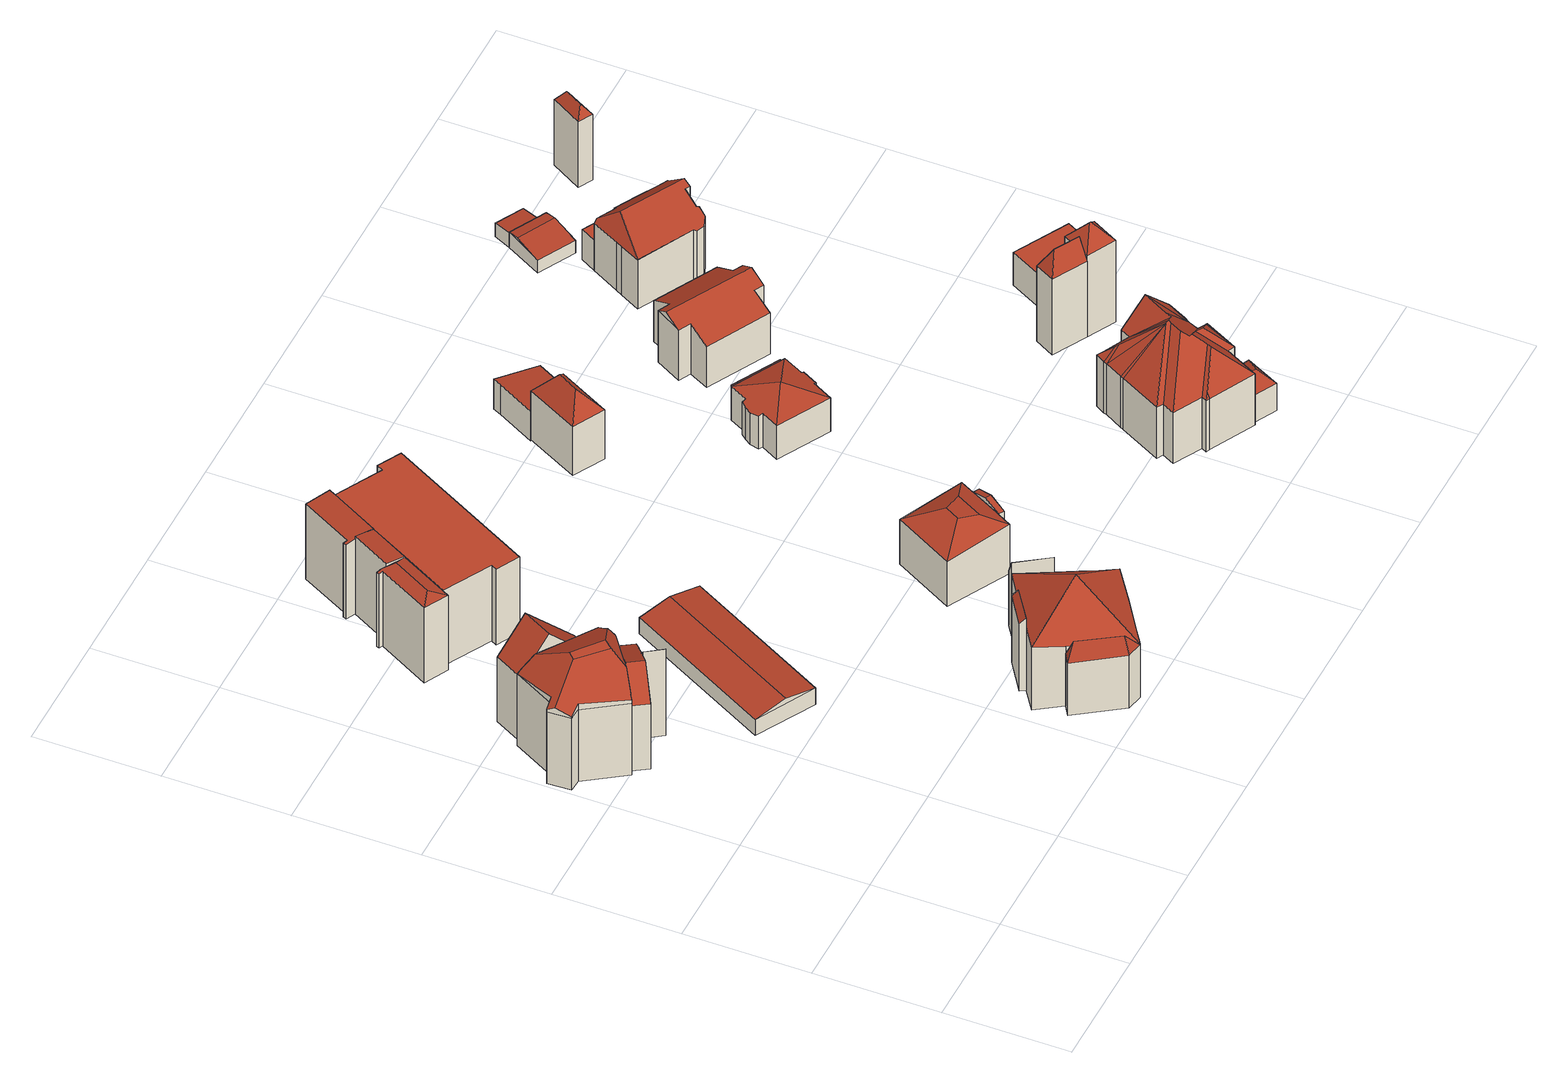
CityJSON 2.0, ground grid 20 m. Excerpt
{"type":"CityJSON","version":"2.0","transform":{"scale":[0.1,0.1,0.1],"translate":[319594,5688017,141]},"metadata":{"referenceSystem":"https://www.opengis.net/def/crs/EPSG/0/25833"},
"CityObjects":{
"building1":{"type":"Building","attributes":{"Gemeindeschluessel":14713000,"Geometrietyp2DReferenz":"3000","function":"31001_9998","roofType":"9999"},"children":["building1-1","building1-2","building1-3","building1-4"]},
"building1-1":{"type":"BuildingPart","attributes":{"Dachtyp_tdc":"tdcGableRoof","Dachneigung":28.12,"QualitaetDacherkennung":37,"Geometrietyp2DReferenz":"3000","roofType":"3100","measuredHeight":17},"parents":["building1"],"geometry":[{"type":"MultiSurface","lod":"2","boundaries":[[[0,1,2,3,4]],[[5,6,7,8]],[[6,9,10,7]],[[9,11,12,10]],[[11,13,14,12]],[[15,16,17,18]],[[16,0,4,17]],[[19,20,21,13,11,9]],[[9,6,5,22,1,0,16,15,23,24,19]],[[4,3,8,7,10,12,14,25,18,17]],[[22,2,1]],[[8,3,2,22,5]],[[26,20,19]],[[25,14,13,21,27]],[[27,21,20,26]],[[24,26,19]],[[25,27,23,15,18]],[[23,27,26,24]]],"semantics":{"surfaces":[{"type":"WallSurface"},{"type":"RoofSurface"},{"type":"GroundSurface"},{"type":"ClosureSurface"}],"values":[0,0,0,0,0,0,0,1,1,2,0,3,0,3,3,0,3,3]}}]},
"building1-2":{"type":"BuildingPart","attributes":{"Dachtyp_tdc":"tdcFreeFormRoof","Dachneigung":28.23,"QualitaetDacherkennung":19,"Geometrietyp2DReferenz":"3000","roofType":"5000","measuredHeight":18.06},"parents":["building1"],"geometry":[{"type":"MultiSurface","lod":"2","boundaries":[[[28,29,30,31]],[[29,32,33,30]],[[32,34,35,33]],[[34,36,37,35]],[[36,38,39,40,37]],[[41,42,43,44,45]],[[42,46,47,43]],[[46,48,15,18,47]],[[49,50,51,14,13]],[[50,52,53,51]],[[52,28,31,53]],[[54,55,56,57,58,20,26,24,59]],[[57,60,61,62,63,64,65,66,58]],[[67,36,68,69,61,60,70,71]],[[56,55,72,73,74,75,71,70]],[[57,56,70,60]],[[41,73,72,42]],[[42,72,55,54,46]],[[29,62,61,69,32]],[[32,69,68,34]],[[34,68,36]],[[36,67,38]],[[49,66,65,50]],[[50,65,64,52]],[[52,64,63,28]],[[46,54,59,48]],[[28,63,62,29]],[[31,30,33,35,37,40,44,43,47,18,25,14,51,53]],[[45,76,41]],[[39,38,77]],[[45,44,40,39]],[[45,39,77,76]],[[23,15,48]],[[13,21,49]],[[14,25,27,21,13]],[[25,18,15,23,27]],[[38,67,71,75,77]],[[76,74,73,41]],[[77,75,74,76]],[[58,66,49,21,20]],[[24,23,48,59]],[[20,21,27,26]],[[26,27,23,24]]],"semantics":{"surfaces":[{"type":"WallSurface"},{"type":"RoofSurface"},{"type":"GroundSurface"},{"type":"ClosureSurface"}],"values":[0,0,0,0,0,0,0,0,0,0,0,1,1,1,1,1,0,0,0,0,0,0,0,0,0,0,0,2,0,0,3,3,0,0,3,3,0,0,3,0,0,3,3]}}]},
"building1-3":{"type":"BuildingPart","attributes":{"Dachtyp_tdc":"tdcGableRoof","Dachneigung":46.72,"QualitaetDacherkennung":52,"Geometrietyp2DReferenz":"3000","roofType":"3100","measuredHeight":17.95},"parents":["building1"],"geometry":[{"type":"MultiSurface","lod":"2","boundaries":[[[39,78,79,40]],[[78,80,81,79]],[[80,45,44,81]],[[80,78,82]],[[78,39,77,75,83,82]],[[45,80,82,83,74,76]],[[40,79,81,44]],[[40,44,45,39]],[[83,75,74]],[[76,77,39,45]],[[74,75,77,76]]],"semantics":{"surfaces":[{"type":"WallSurface"},{"type":"RoofSurface"},{"type":"GroundSurface"},{"type":"ClosureSurface"}],"values":[0,0,0,0,1,1,2,3,0,3,3]}}]},
"building1-4":{"type":"BuildingPart","attributes":{"Dachtyp_tdc":"tdcPolyFlatRoof","Dachneigung":49.06,"QualitaetDacherkennung":70,"Geometrietyp2DReferenz":"3000","roofType":"2100","measuredHeight":16.49},"parents":["building1"],"geometry":[{"type":"MultiSurface","lod":"2","boundaries":[[[2,84,4,3]],[[84,85,86,4]],[[85,87,88,86]],[[87,89,90,88]],[[89,91,92,90]],[[91,93,5,8,92]],[[91,89,87,85,84,2,22,93]],[[8,3,4,86,88,90,92]],[[22,5,93]],[[2,3,8,5,22]]],"semantics":{"surfaces":[{"type":"WallSurface"},{"type":"RoofSurface"},{"type":"GroundSurface"},{"type":"ClosureSurface"}],"values":[0,0,0,0,0,0,1,2,0,3]}}]},
"building2":{"type":"Building","attributes":{"Dachtyp_tdc":"tdcGableRoof","Gemeindeschluessel":14713000,"Dachneigung":10.82,"QualitaetDacherkennung":71,"Geometrietyp2DReferenz":"3000","function":"31001_9998","roofType":"3100","measuredHeight":4.13},"geometry":[{"type":"MultiSurface","lod":"2","boundaries":[[[94,95,96,97]],[[95,98,99,96]],[[98,100,101,99]],[[100,94,97,101]],[[98,95,102]],[[94,100,103]],[[95,94,103,102]],[[100,98,102,103]],[[97,96,99,101]]],"semantics":{"surfaces":[{"type":"WallSurface"},{"type":"RoofSurface"},{"type":"GroundSurface"}],"values":[0,0,0,0,0,0,1,1,2]}}]},
"building3":{"type":"Building","attributes":{"Gemeindeschluessel":14713000,"Geometrietyp2DReferenz":"3000","function":"31001_9998","roofType":"9999"},"children":["building3-1","building3-2","building3-3","building3-4"]},
"building3-1":{"type":"BuildingPart","attributes":{"Dachtyp_tdc":"tdcPolyFlatRoof","Dachneigung":43.83,"QualitaetDacherkennung":33,"Geometrietyp2DReferenz":"3000","roofType":"2100","measuredHeight":13.75},"parents":["building3"],"geometry":[{"type":"MultiSurface","lod":"2","boundaries":[[[104,105,106,107]],[[105,108,106]],[[109,110,111]],[[109,112,113,110]],[[112,104,107,113]],[[112,109,105,104]],[[107,106,110,113]],[[111,108,105,109]],[[111,110,106,108]]],"semantics":{"surfaces":[{"type":"WallSurface"},{"type":"RoofSurface"},{"type":"GroundSurface"},{"type":"ClosureSurface"}],"values":[0,0,0,0,0,1,2,0,3]}}]},
"building3-2":{"type":"BuildingPart","attributes":{"Dachtyp_tdc":"tdcFreeFormRoof","Dachneigung":72.01,"QualitaetDacherkennung":32,"Geometrietyp2DReferenz":"3000","roofType":"5000","measuredHeight":13.12},"parents":["building3"],"geometry":[{"type":"MultiSurface","lod":"2","boundaries":[[[114,115,116,117]],[[115,118,119,116]],[[118,120,121,119]],[[122,120,118]],[[123,122,118,115]],[[123,115,114]],[[122,123,114,120]],[[117,116,119,121]],[[117,121,120,114]]],"semantics":{"surfaces":[{"type":"WallSurface"},{"type":"RoofSurface"},{"type":"GroundSurface"},{"type":"ClosureSurface"}],"values":[0,0,0,1,1,1,1,2,3]}}]},
"building3-3":{"type":"BuildingPart","attributes":{"Dachtyp_tdc":"tdcPolyFlatRoof","Dachneigung":57.18,"QualitaetDacherkennung":39,"Geometrietyp2DReferenz":"3000","roofType":"2100","measuredHeight":14.16},"parents":["building3"],"geometry":[{"type":"MultiSurface","lod":"2","boundaries":[[[124,125,126,127]],[[125,128,129,130,126]],[[131,132,133,134]],[[132,124,127,133]],[[132,131,128,125,124]],[[127,126,130,134,133]],[[134,135,129,128,131]],[[134,130,129,135]]],"semantics":{"surfaces":[{"type":"WallSurface"},{"type":"RoofSurface"},{"type":"GroundSurface"},{"type":"ClosureSurface"}],"values":[0,0,0,0,1,2,0,3]}}]},
"building3-4":{"type":"BuildingPart","attributes":{"Dachtyp_tdc":"tdcTentRoof","Dachneigung":43.83,"QualitaetDacherkennung":35,"Geometrietyp2DReferenz":"3000","roofType":"3500","measuredHeight":17.61},"parents":["building3"],"geometry":[{"type":"MultiSurface","lod":"2","boundaries":[[[136,111,110,137]],[[108,135,134,106]],[[129,138,139,130]],[[138,140,141,139]],[[140,142,143,141]],[[142,144,145,143]],[[144,146,147,145]],[[146,148,114,117,147]],[[149,121,120]],[[149,136,137,121]],[[135,108,111,136,150]],[[142,140,138,129,135,150]],[[148,146,144,142,150]],[[136,149,148,150]],[[137,110,106,134,130,139,141,143,145,147,117,121]],[[106,110,111,108]],[[129,130,134,135]],[[120,114,148,149]],[[120,121,117,114]]],"semantics":{"surfaces":[{"type":"WallSurface"},{"type":"RoofSurface"},{"type":"GroundSurface"},{"type":"ClosureSurface"}],"values":[0,0,0,0,0,0,0,0,0,0,1,1,1,1,2,3,3,0,3]}}]},
"building4":{"type":"Building","attributes":{"Gemeindeschluessel":14713000,"Geometrietyp2DReferenz":"3000","function":"31001_9998","roofType":"9999"},"children":["building4-1","building4-2","building4-3","building4-4"]},
"building4-1":{"type":"BuildingPart","attributes":{"Dachtyp_tdc":"tdcPolyFlatRoof","Dachneigung":2.96,"QualitaetDacherkennung":41,"Geometrietyp2DReferenz":"3000","roofType":"2100","measuredHeight":14.5},"parents":["building4"],"geometry":[{"type":"MultiSurface","lod":"2","boundaries":[[[151,152,153,154]],[[152,155,156,153]],[[155,157,158,156]],[[157,159,160,158]],[[159,161,162,160]],[[161,163,164,162]],[[163,165,164]],[[161,159,157,155,152,151,166,167,163]],[[168,154,153,156,158,160,162,164]],[[167,169,165,163]],[[169,168,164,165]],[[166,169,167]],[[151,154,168,169,166]]],"semantics":{"surfaces":[{"type":"WallSurface"},{"type":"RoofSurface"},{"type":"GroundSurface"},{"type":"ClosureSurface"}],"values":[0,0,0,0,0,0,0,1,2,0,3,0,3]}}]},
"building4-2":{"type":"BuildingPart","attributes":{"Dachtyp_tdc":"tdcPolyFlatRoof","Dachneigung":6.62,"QualitaetDacherkennung":75,"Geometrietyp2DReferenz":"3000","roofType":"2100","measuredHeight":14.82},"parents":["building4"],"geometry":[{"type":"MultiSurface","lod":"2","boundaries":[[[170,171,151,154,172,173]],[[170,174,169,166,171]],[[154,168,175,172]],[[166,151,171]],[[169,168,154,151,166]],[[175,168,169,174,176]],[[173,176,174,170]],[[173,172,175,176]]],"semantics":{"surfaces":[{"type":"WallSurface"},{"type":"RoofSurface"},{"type":"GroundSurface"},{"type":"ClosureSurface"}],"values":[0,1,2,0,3,3,0,3]}}]},
"building4-3":{"type":"BuildingPart","attributes":{"Dachtyp_tdc":"tdcFreeFormRoof","Dachneigung":16.73,"QualitaetDacherkennung":30,"Geometrietyp2DReferenz":"3000","roofType":"5000","measuredHeight":14.9},"parents":["building4"],"geometry":[{"type":"MultiSurface","lod":"2","boundaries":[[[177,178,179,180]],[[178,181,182,179]],[[181,183,184,182]],[[183,185,186,184]],[[185,187,188,186]],[[187,173,172,188]],[[189,177,180,190]],[[176,173,187,191]],[[187,185,183,181,178,192,191]],[[178,177,192]],[[177,189,176,191,192]],[[180,179,182,184,186,188,172,175,190]],[[175,172,173,176]],[[175,176,189,190]]],"semantics":{"surfaces":[{"type":"WallSurface"},{"type":"RoofSurface"},{"type":"GroundSurface"},{"type":"ClosureSurface"}],"values":[0,0,0,0,0,0,0,1,1,1,1,2,3,3]}}]},
"building4-4":{"type":"BuildingPart","attributes":{"Dachtyp_tdc":"tdcPolyFlatRoof","Dachneigung":0,"QualitaetDacherkennung":49,"Geometrietyp2DReferenz":"3000","roofType":"1000","measuredHeight":14.42},"parents":["building4"],"geometry":[{"type":"MultiSurface","lod":"2","boundaries":[[[165,193,194,164]],[[193,195,196,194]],[[195,197,198,196]],[[197,199,200,198]],[[199,201,202,200]],[[201,203,204,202]],[[203,205,189,190,204]],[[169,174,205,203,201,199,197,195,193,165]],[[164,194,196,198,200,202,204,190,175,168]],[[176,189,205,174]],[[168,175,176,174,169]],[[176,175,190,189]],[[164,168,169,165]]],"semantics":{"surfaces":[{"type":"WallSurface"},{"type":"RoofSurface"},{"type":"GroundSurface"},{"type":"ClosureSurface"}],"values":[0,0,0,0,0,0,0,1,2,0,3,3,3]}}]},
"building5":{"type":"Building","attributes":{"Gemeindeschluessel":14713000,"Geometrietyp2DReferenz":"3000","function":"31001_9998","roofType":"9999"},"children":["building5-1","building5-2"]},
"building5-1":{"type":"BuildingPart","attributes":{"Dachtyp_tdc":"tdcCutTentRoof","Dachneigung":24.91,"QualitaetDacherkennung":54,"Geometrietyp2DReferenz":"3000","roofType":"9999","measuredHeight":10.96},"parents":["building5"],"geometry":[{"type":"MultiSurface","lod":"2","boundaries":[[[206,207,208,209]],[[207,210,211,208]],[[210,212,213,211]],[[214,215,216,217]],[[215,206,209,216]],[[215,214,212,210,218,219]],[[206,215,219,220]],[[207,206,220,221]],[[210,207,221,218]],[[221,220,219,218]],[[209,208,211,213,217,216]],[[214,217,213,212]]],"semantics":{"surfaces":[{"type":"WallSurface"},{"type":"RoofSurface"},{"type":"GroundSurface"},{"type":"ClosureSurface"}],"values":[0,0,0,0,0,1,1,1,1,1,2,3]}}]},
"building5-2":{"type":"BuildingPart","attributes":{"Dachtyp_tdc":"tdcGableRoof","Dachneigung":18.18,"QualitaetDacherkennung":56,"Geometrietyp2DReferenz":"3000","roofType":"3100","measuredHeight":10.45},"parents":["building5"],"geometry":[{"type":"MultiSurface","lod":"2","boundaries":[[[222,223,224,213,212]],[[223,225,226,224]],[[225,227,214,217,226]],[[225,223,228]],[[222,227,229]],[[223,222,229,228]],[[227,225,228,229]],[[213,224,226,217]],[[212,214,227,222]],[[212,213,217,214]]],"semantics":{"surfaces":[{"type":"WallSurface"},{"type":"RoofSurface"},{"type":"GroundSurface"},{"type":"ClosureSurface"}],"values":[0,0,0,0,0,1,1,2,0,3]}}]},
"building6":{"type":"Building","attributes":{"Dachtyp_tdc":"tdcFreeFormRoof","Gemeindeschluessel":14713000,"Dachneigung":51.66,"QualitaetDacherkennung":2,"Geometrietyp2DReferenz":"3000","function":"31001_9998","roofType":"5000","measuredHeight":12.93},"geometry":[{"type":"MultiSurface","lod":"2","boundaries":[[[230,231,232,233]],[[231,234,235,232]],[[234,236,237,235]],[[236,230,233,237]],[[238,239,236,234]],[[238,234,231]],[[239,238,231,230]],[[239,230,236]],[[233,232,235,237]]],"semantics":{"surfaces":[{"type":"WallSurface"},{"type":"RoofSurface"},{"type":"GroundSurface"}],"values":[0,0,0,0,1,1,1,1,2]}}]},
"building7":{"type":"Building","attributes":{"Dachtyp_tdc":"tdcPolyFlatRoof","Gemeindeschluessel":14713000,"Dachneigung":14.17,"QualitaetDacherkennung":46,"Geometrietyp2DReferenz":"3000","function":"31001_9998","roofType":"2100","measuredHeight":5.73},"geometry":[{"type":"MultiSurface","lod":"2","boundaries":[[[240,241,242,243]],[[241,244,245,242]],[[244,246,247,245]],[[246,248,249,247]],[[248,250,251,249]],[[250,240,243,251]],[[250,248,246,244,241,240]],[[243,242,245,247,249,251]]],"semantics":{"surfaces":[{"type":"WallSurface"},{"type":"RoofSurface"},{"type":"GroundSurface"}],"values":[0,0,0,0,0,0,1,2]}}]},
"building8":{"type":"Building","attributes":{"Dachtyp_tdc":"tdcTentRoof","Gemeindeschluessel":14713000,"Dachneigung":21.47,"QualitaetDacherkennung":87,"Geometrietyp2DReferenz":"3000","function":"31001_9998","roofType":"3500","measuredHeight":8.32},"geometry":[{"type":"MultiSurface","lod":"2","boundaries":[[[252,253,254,255]],[[253,256,257,254]],[[256,258,259,257]],[[258,260,261,259]],[[260,262,263,261]],[[262,264,265,263]],[[264,266,267,265]],[[266,268,269,267]],[[268,270,271,269]],[[270,272,273,271]],[[272,274,275,273]],[[274,276,277,275]],[[276,278,279,277]],[[278,280,281,279]],[[280,252,255,281]],[[258,256,282]],[[272,270,268,266,264,262,260,258,282]],[[276,274,272,282]],[[256,253,252,280,278,276,282]],[[255,254,257,259,261,263,265,267,269,271,273,275,277,279,281]]],"semantics":{"surfaces":[{"type":"WallSurface"},{"type":"RoofSurface"},{"type":"GroundSurface"}],"values":[0,0,0,0,0,0,0,0,0,0,0,0,0,0,0,1,1,1,1,2]}}]},
"building9":{"type":"Building","attributes":{"Dachtyp_tdc":"tdcPolyFlatRoof","Gemeindeschluessel":14713000,"Dachneigung":0,"QualitaetDacherkennung":58,"Geometrietyp2DReferenz":"3000","function":"31001_9998","roofType":"1000","measuredHeight":2.65},"geometry":[{"type":"MultiSurface","lod":"2","boundaries":[[[283,284,285,286]],[[284,287,288,285]],[[287,289,290,288]],[[289,291,277,290]],[[291,283,286,277]],[[291,289,287,284,283]],[[286,285,288,290,277]]],"semantics":{"surfaces":[{"type":"WallSurface"},{"type":"RoofSurface"},{"type":"GroundSurface"}],"values":[0,0,0,0,0,1,2]}}]},
"building10":{"type":"Building","attributes":{"Dachtyp_tdc":"tdcFreeFormRoof","Gemeindeschluessel":14713000,"Dachneigung":45.61,"QualitaetDacherkennung":7,"Geometrietyp2DReferenz":"3000","function":"31001_9998","roofType":"5000","measuredHeight":16.89},"geometry":[{"type":"MultiSurface","lod":"2","boundaries":[[[292,293,294,295]],[[293,296,297,294]],[[296,298,299,297]],[[298,300,301,299]],[[300,302,303,301]],[[302,304,305,303]],[[304,306,307,305]],[[306,308,309,307]],[[308,310,311,309]],[[310,312,313,311]],[[312,314,315,313]],[[314,316,317,315]],[[316,318,319,317]],[[318,320,321,319]],[[320,322,323,321]],[[322,324,325,323]],[[324,326,327,325]],[[326,328,329,327]],[[328,330,331,329]],[[330,332,333,331]],[[332,334,335,333]],[[334,336,337,335]],[[336,338,339,337]],[[338,292,295,339]],[[340,341,342,338,336]],[[340,336,334]],[[341,340,334,332]],[[343,344,342,341,332,330]],[[345,343,330,328]],[[346,326,324]],[[346,328,326]],[[328,346,345]],[[346,324,322]],[[347,344,343,345,346,322,320]],[[348,349,350,351,352,347,320,318]],[[314,318,316]],[[353,318,314]],[[318,353,348]],[[353,314,312]],[[349,348,353,312,310]],[[310,350,349]],[[310,354,350]],[[308,354,310]],[[308,355,354]],[[308,356,355]],[[356,308,306]],[[356,306,304]],[[355,356,304,302]],[[302,354,355]],[[300,354,302]],[[298,354,300]],[[354,298,296]],[[351,350,354,296,293]],[[352,351,293,292]],[[342,344,347,352,292,338]],[[295,294,297,299,301,303,305,307,309,311,313,315,317,319,321,323,325,327,329,331,333,335,337,339]]],"semantics":{"surfaces":[{"type":"WallSurface"},{"type":"RoofSurface"},{"type":"GroundSurface"}],"values":[0,0,0,0,0,0,0,0,0,0,0,0,0,0,0,0,0,0,0,0,0,0,0,0,1,1,1,1,1,1,1,1,1,1,1,1,1,1,0,1,1,1,1,1,1,1,1,1,1,1,1,1,1,1,1,2]}}]},
"building11":{"type":"Building","attributes":{"Dachtyp_tdc":"tdcFreeFormRoof","Gemeindeschluessel":14713000,"Dachneigung":24.64,"QualitaetDacherkennung":52,"Geometrietyp2DReferenz":"3000","function":"31001_9998","roofType":"5000","measuredHeight":6.54},"geometry":[{"type":"MultiSurface","lod":"2","boundaries":[[[357,358,359,360]],[[358,361,362,359]],[[361,363,364,362]],[[363,365,366,364]],[[365,357,360,366]],[[363,367,365]],[[367,363,361,358,368]],[[365,367,368,357]],[[358,357,368]],[[360,359,362,364,366]]],"semantics":{"surfaces":[{"type":"WallSurface"},{"type":"RoofSurface"},{"type":"GroundSurface"}],"values":[0,0,0,0,0,1,1,1,0,2]}}]},
"building12":{"type":"Building","attributes":{"Dachtyp_tdc":"tdcFreeFormRoof","Gemeindeschluessel":14713000,"Dachneigung":25.67,"QualitaetDacherkennung":23,"Geometrietyp2DReferenz":"3000","function":"31001_9998","roofType":"5000","measuredHeight":10.92},"geometry":[{"type":"MultiSurface","lod":"2","boundaries":[[[369,370,371,372]],[[370,373,374,371]],[[373,375,376,374]],[[375,377,378,376]],[[377,379,380,378]],[[379,381,382,380]],[[381,383,384,382]],[[383,385,386,384]],[[385,387,388,386]],[[387,389,390,388]],[[389,391,392,390]],[[391,369,372,392]],[[381,379,377,393,394,387,385,383]],[[393,375,373,370,369,391,389,394]],[[377,375,393]],[[389,387,394]],[[372,371,374,376,378,380,382,384,386,388,390,392]]],"semantics":{"surfaces":[{"type":"WallSurface"},{"type":"RoofSurface"},{"type":"GroundSurface"}],"values":[0,0,0,0,0,0,0,0,0,0,0,0,1,1,0,0,2]}}]},
"building13":{"type":"Building","attributes":{"Dachtyp_tdc":"tdcFreeFormRoof","Gemeindeschluessel":14713000,"Dachneigung":62.75,"QualitaetDacherkennung":3,"Geometrietyp2DReferenz":"3000","function":"31001_9998","roofType":"5000","measuredHeight":17.86},"geometry":[{"type":"MultiSurface","lod":"2","boundaries":[[[395,396,397,398]],[[396,399,400,397]],[[399,401,402,400]],[[401,395,398,402]],[[403,404,401,399]],[[403,399,396]],[[404,403,396,395]],[[404,395,401]],[[398,397,400,402]]],"semantics":{"surfaces":[{"type":"WallSurface"},{"type":"RoofSurface"},{"type":"GroundSurface"}],"values":[0,0,0,0,1,1,1,0,2]}}]},
"building14":{"type":"Building","attributes":{"Dachtyp_tdc":"tdcFreeFormRoof","Gemeindeschluessel":14713000,"Dachneigung":23.38,"QualitaetDacherkennung":38,"Geometrietyp2DReferenz":"3000","function":"31001_9998","roofType":"5000","measuredHeight":12.32},"geometry":[{"type":"MultiSurface","lod":"2","boundaries":[[[405,406,407,408]],[[406,409,410,407]],[[409,411,412,410]],[[411,413,414,412]],[[413,415,416,414]],[[415,417,418,416]],[[417,419,420,418]],[[419,421,422,420]],[[421,423,424,422]],[[423,425,426,424]],[[425,427,428,426]],[[427,429,430,428]],[[429,431,432,430]],[[431,433,434,432]],[[433,435,436,434]],[[435,437,438,436]],[[437,439,440,438]],[[439,405,408,440]],[[441,442,411,409,406,405,443]],[[429,427,425,444,441,443,439,437,435,433,431]],[[423,421,419,417,415,413,442,441,444]],[[413,411,442]],[[425,423,444]],[[405,439,443]],[[408,407,410,412,414,416,418,420,422,424,426,428,430,432,434,436,438,440]]],"semantics":{"surfaces":[{"type":"WallSurface"},{"type":"RoofSurface"},{"type":"GroundSurface"}],"values":[0,0,0,0,0,0,0,0,0,0,0,0,0,0,0,0,0,0,1,1,1,0,0,0,2]}}]},
"building15":{"type":"Building","attributes":{"Dachtyp_tdc":"tdcFreeFormRoof","Gemeindeschluessel":14713000,"Dachneigung":10.39,"QualitaetDacherkennung":79,"Geometrietyp2DReferenz":"3000","function":"31001_9998","roofType":"5000","measuredHeight":3.24},"geometry":[{"type":"MultiSurface","lod":"2","boundaries":[[[445,446,447,448]],[[446,449,450,447]],[[449,451,452,450]],[[451,453,454,452]],[[453,445,448,454]],[[453,455,456,445]],[[455,451,449,446,456]],[[446,445,456]],[[453,451,455]],[[448,447,450,452,454]]],"semantics":{"surfaces":[{"type":"WallSurface"},{"type":"RoofSurface"},{"type":"GroundSurface"}],"values":[0,0,0,0,0,1,1,0,0,2]}}]},
"building16":{"type":"Building","attributes":{"Dachtyp_tdc":"tdcPolyFlatRoof","Gemeindeschluessel":14713000,"Dachneigung":0,"QualitaetDacherkennung":56,"Geometrietyp2DReferenz":"3000","function":"31001_9998","roofType":"1000","measuredHeight":5.7},"geometry":[{"type":"MultiSurface","lod":"2","boundaries":[[[457,458,412,414]],[[458,459,460,412]],[[459,461,462,460]],[[461,463,418,462]],[[463,464,416,418]],[[464,457,414,416]],[[464,463,461,459,458,457]],[[414,412,460,462,418,416]]],"semantics":{"surfaces":[{"type":"WallSurface"},{"type":"RoofSurface"},{"type":"GroundSurface"}],"values":[0,0,0,0,0,0,1,2]}}]},
"building17":{"type":"Building","attributes":{"Gemeindeschluessel":14713000,"Geometrietyp2DReferenz":"3000","function":"31001_9998","roofType":"9999"},"children":["building17-1","building17-2","building17-3"]},
"building17-1":{"type":"BuildingPart","attributes":{"Dachtyp_tdc":"tdcFreeFormRoof","Dachneigung":50.91,"QualitaetDacherkennung":3,"Geometrietyp2DReferenz":"3000","roofType":"5000","measuredHeight":18.61},"parents":["building17"],"geometry":[{"type":"MultiSurface","lod":"2","boundaries":[[[465,466,467,468,469]],[[466,470,398,467]],[[470,471,402,398]],[[471,472,473,474,402]],[[470,466,475,476]],[[466,465,475]],[[465,472,476,475]],[[472,471,470,476]],[[468,467,398,402,474]],[[469,473,472,465]],[[469,468,474,473]]],"semantics":{"surfaces":[{"type":"WallSurface"},{"type":"RoofSurface"},{"type":"GroundSurface"},{"type":"ClosureSurface"}],"values":[0,0,0,0,1,1,1,1,2,0,3]}}]},
"building17-2":{"type":"BuildingPart","attributes":{"Dachtyp_tdc":"tdcPolyFlatRoof","Dachneigung":0,"QualitaetDacherkennung":66,"Geometrietyp2DReferenz":"3000","roofType":"1000","measuredHeight":3.23},"parents":["building17"],"geometry":[{"type":"MultiSurface","lod":"2","boundaries":[[[477,478,479,480]],[[478,481,482,479]],[[481,483,484,482]],[[483,481,478,477]],[[480,479,482,484]],[[480,484,483,477]]],"semantics":{"surfaces":[{"type":"WallSurface"},{"type":"RoofSurface"},{"type":"GroundSurface"},{"type":"ClosureSurface"}],"values":[0,0,0,1,2,3]}}]},
"building17-3":{"type":"BuildingPart","attributes":{"Dachtyp_tdc":"tdcPolyFlatRoof","Dachneigung":0,"QualitaetDacherkennung":66,"Geometrietyp2DReferenz":"3000","roofType":"1000","measuredHeight":6.2},"parents":["building17"],"geometry":[{"type":"MultiSurface","lod":"2","boundaries":[[[485,486,477,480,487]],[[488,489,490,484,483]],[[489,469,468,490]],[[473,491,492,474]],[[491,485,487,492]],[[491,473,469,489,488,486,485]],[[487,480,484,490,468,474,492]],[[483,477,486,488]],[[483,484,480,477]],[[474,468,469,473]]],"semantics":{"surfaces":[{"type":"WallSurface"},{"type":"RoofSurface"},{"type":"GroundSurface"},{"type":"ClosureSurface"}],"values":[0,0,0,0,0,1,2,0,3,3]}}]},
"building18":{"type":"Building","attributes":{"Dachtyp_tdc":"tdcPolyFlatRoof","Gemeindeschluessel":14713000,"Dachneigung":3.43,"QualitaetDacherkennung":76,"Geometrietyp2DReferenz":"3000","function":"31001_9998","roofType":"2100","measuredHeight":2.65},"geometry":[{"type":"MultiSurface","lod":"2","boundaries":[[[493,494,450,495]],[[494,496,447,450]],[[496,497,498,447]],[[497,493,495,498]],[[497,496,494,493]],[[495,450,447,498]]],"semantics":{"surfaces":[{"type":"WallSurface"},{"type":"RoofSurface"},{"type":"GroundSurface"}],"values":[0,0,0,0,1,2]}}]},
"building19":{"type":"Building","attributes":{"Dachtyp_tdc":"tdcFreeFormRoof","Gemeindeschluessel":14713000,"Dachneigung":54.28,"QualitaetDacherkennung":4,"Geometrietyp2DReferenz":"3000","function":"31001_9998","roofType":"5000","measuredHeight":14.31},"geometry":[{"type":"MultiSurface","lod":"2","boundaries":[[[499,500,501,502]],[[500,503,504,501]],[[503,505,506,504]],[[505,499,502,506]],[[507,508,505,503]],[[507,503,500]],[[508,507,500,499]],[[508,499,505]],[[502,501,504,506]]],"semantics":{"surfaces":[{"type":"WallSurface"},{"type":"RoofSurface"},{"type":"GroundSurface"}],"values":[0,0,0,0,1,1,1,1,2]}}]}
},
"vertices":[
[172,631,147],[172,632,147],[172,632,132],[172,632,9],[172,631,9],[141,611,167],[141,612,167],[141,612,9],[141,611,9],[121,599,179],[121,599,9],[87,576,133],[87,576,9],[72,600,133],[72,600,9],[176,669,134],[192,645,134],[192,645,9],[176,669,9],[106,622,179],[103,621,176],[81,606,146],[151,618,161],[158,657,146],[119,632,171],[106,622,9],[106,622,175],[106,622,146],
[22,658,146],[2,659,146],[2,659,9],[22,658,9],[0,697,146],[0,697,9],[18,698,146],[18,698,9],[55,767,146],[55,767,9],[63,763,146],[63,763,132],[63,763,9],[183,699,146],[177,687,146],[177,687,9],[183,699,9],[183,699,96],[178,671,146],[178,671,9],[176,669,146],[72,600,146],[71,600,146],[71,600,9],[65,595,146],[65,595,9],[178,671,153],[177,682,162],[126,662,190],[113,648,190],[102,620,176],[176,669,153],[73,689,188],[1,684,158],[2,659,149],[22,658,157],[65,595,152],[71,600,156],[72,600,156],[63,763,151],[18,698,159],[0,697,151],[84,700,188],[83,752,165],[177,687,160],[183,699,152],[131,727,159],[87,750,165],[142,721,146],[73,758,146],
[89,813,132],[89,813,9],[210,748,96],[210,748,9],[132,789,189],[106,740,189],
[172,631,132],[189,607,132],[189,607,9],[163,590,168],[163,590,9],[163,588,168],[163,588,9],[159,585,174],[159,585,9],[141,611,174],
[205,468,44],[332,703,44],[332,703,14],[205,468,14],[426,652,45],[426,652,14],[299,417,45],[299,417,14],[379,677,55],[252,442,55],
[489,200,144],[494,192,153],[494,192,16],[489,200,16],[494,192,136],[444,158,153],[444,158,16],[444,158,136],[439,166,144],[439,166,16],
[496,6,116],[470,11,116],[470,11,16],[496,6,16],[420,83,116],[420,83,16],[437,94,116],[437,94,16],[434,80,147],[475,20,146],
[590,185,123],[587,183,129],[587,183,16],[590,185,16],[572,172,157],[572,172,129],[572,172,16],[538,222,157],[557,235,120],[557,235,16],[538,222,16],[538,222,136],
[410,134,136],[410,134,16],[592,142,125],[592,142,16],[602,127,123],[602,127,16],[625,95,119],[625,95,16],[570,56,118],[570,56,16],[527,27,118],[527,27,16],[496,6,118],[437,94,130],[518,114,192],
[218,1089,145],[203,1096,144],[203,1096,2],[218,1089,2],[205,1101,144],[205,1101,2],[211,1098,145],[211,1098,2],[256,1182,145],[256,1182,2],[294,1162,147],[294,1162,2],[289,1152,147],[289,1152,2],[289,1152,146],[244,1075,147],[246,1073,147],[246,1073,2],[246,1073,146],
[184,1026,150],[218,1089,150],[184,1026,2],[184,1026,145],[212,1010,146],[212,1010,2],[212,1010,145],
[165,922,145],[127,942,145],[127,942,2],[165,922,2],[173,1026,145],[173,1026,2],[167,1029,143],[167,1029,2],[169,1034,143],[169,1034,2],[175,1031,145],[175,1031,2],[170,932,145],[170,932,2],[190,1013,151],[156,950,151],
[363,1112,146],[363,1112,2],[369,1122,146],[369,1122,2],[406,1102,146],[406,1102,2],[277,862,146],[277,862,2],[240,882,146],[240,882,2],[245,891,146],[245,891,2],[170,932,146],
[556,329,102],[609,426,102],[609,426,17],[556,329,17],[706,374,111],[706,374,17],[694,351,111],[694,351,17],[667,300,111],[654,277,111],[654,277,17],[667,300,17],[666,361,124],[643,318,124],[621,342,126],[634,366,126],
[694,351,112],[703,346,112],[703,346,17],[676,295,111],[676,295,17],[667,300,112],[689,321,121],[680,326,121],
[693,981,101],[648,897,101],[648,897,8],[693,981,8],[598,924,101],[598,924,8],[642,1008,101],[642,1008,8],[636,936,137],[654,969,137],
[642,1008,62],[675,1069,62],[675,1069,5],[642,1008,5],[682,1083,62],[682,1083,5],[754,1044,42],[754,1044,5],[714,970,42],[714,970,5],[693,981,48],[693,981,5],
[846,660,75],[843,662,76],[843,662,12],[846,660,12],[825,629,76],[825,629,12],[741,674,76],[741,674,12],[757,703,76],[757,703,12],[751,706,74],[751,706,12],[755,721,72],[755,721,12],[761,731,73],[761,731,12],[769,740,74],[769,740,12],[775,737,76],[775,737,12],[790,766,76],[790,766,12],[831,744,76],[831,744,12],[874,721,76],[874,721,12],[857,688,76],[857,688,12],[860,686,75],[860,686,12],[808,698,95],
[815,753,38],[831,784,38],[831,784,12],[815,753,12],[907,743,38],[907,743,12],[890,712,38],[890,712,12],[874,721,38],
[960,162,110],[970,182,110],[970,182,13],[960,162,13],[960,188,110],[960,188,13],[996,255,110],[996,255,13],[998,260,110],[998,260,13],[1014,289,110],[1014,289,13],[1016,294,110],[1016,294,13],[1025,309,110],[1025,309,13],[1036,303,110],[1036,303,13],[1078,283,110],[1078,283,13],[1087,299,110],[1087,299,13],[1162,259,110],[1162,259,13],[1146,228,110],[1146,228,13],[1140,218,110],[1140,218,13],[1133,202,110],[1133,202,13],[1144,196,110],[1144,196,13],[1148,194,110],[1148,194,13],[1131,161,110],[1131,161,13],[1119,139,110],[1119,139,13],[1108,144,110],[1108,144,13],[1080,90,110],[1080,90,13],[1007,127,110],[1007,127,13],[1001,130,110],[1001,130,13],[1005,138,110],[1005,138,13],[1010,132,117],[1061,149,155],[1065,157,155],[1093,187,144],[1058,177,171],[1105,181,143],[1142,192,114],[1054,179,171],[1102,237,154],[1096,226,154],[1060,214,182],[1061,211,179],[1051,191,179],[1125,279,153],[1054,216,181],[1034,279,133],[1032,285,128],
[1080,90,70],[1108,144,69],[1108,144,18],[1080,90,18],[1119,139,69],[1119,139,18],[1143,128,69],[1143,128,18],[1114,72,70],[1114,72,18],[1117,105,83],[1094,117,83],
[897,933,87],[997,880,87],[997,880,9],[897,933,9],[980,848,107],[980,848,9],[995,840,107],[995,840,9],[972,797,104],[972,797,9],[957,805,104],[957,805,9],[940,773,87],[940,773,9],[840,826,87],[840,826,9],[857,858,104],[857,858,9],[838,868,104],[838,868,9],[861,910,107],[861,910,9],[880,901,107],[880,901,9],[985,822,118],[852,894,118],
[1149,379,158],[1095,409,158],[1095,409,14],[1149,379,14],[1112,440,158],[1112,440,14],[1165,411,158],[1165,411,14],[1119,416,193],[1157,395,193],
[953,983,98],[970,1015,97],[970,1015,5],[953,983,5],[976,1025,97],[976,1025,5],[1001,1071,95],[1001,1071,5],[1037,1053,101],[1037,1053,5],[1040,1058,96],[1040,1058,5],[1078,1038,96],[1078,1038,5],[1108,1021,95],[1108,1021,5],[1124,1013,95],[1124,1013,5],[1122,1011,97],[1122,1011,5],[1098,967,123],[1098,967,5],[1090,971,123],[1090,971,5],[1076,948,111],[1076,948,5],[1078,944,110],[1078,944,5],[1070,931,103],[1070,931,5],[1055,926,98],[1055,926,5],[1043,931,98],[1043,931,5],[1041,936,99],[1041,936,5],[1005,1033,129],[1005,1069,102],[954,983,99],[1104,979,129],
[965,1142,28],[997,1200,33],[997,1200,4],[965,1142,4],[1042,1176,33],[1042,1176,4],[1055,1169,33],[1055,1169,4],[1024,1110,28],[1024,1110,4],[1047,1152,36],[988,1183,36],
[1037,1053,62],[1001,1071,62],[1015,1096,62],[1015,1096,5],[1088,1057,62],[1088,1057,5],[1078,1038,62],[1040,1058,62],
[1218,399,169],[1194,355,169],[1194,355,14],[1218,399,14],[1218,399,76],[1149,379,169],[1165,411,169],[1172,424,169],[1172,424,76],[1172,424,14],[1184,389,200],[1183,390,200],
[1291,471,46],[1328,451,46],[1328,451,14],[1291,471,14],[1311,420,46],[1311,420,14],[1275,440,46],[1275,440,14],
[1205,518,76],[1291,471,76],[1205,518,14],[1275,440,76],[1245,385,76],[1245,385,14],[1158,431,76],[1158,431,14],
[1054,1204,29],[1042,1176,31],[1054,1204,4],[997,1200,31],[1010,1227,29],[1010,1227,4],
[1148,1161,131],[1176,1211,131],[1176,1211,6],[1148,1161,6],[1198,1199,131],[1198,1199,6],[1170,1149,131],[1170,1149,6],[1181,1194,149],[1165,1166,149]
]}
